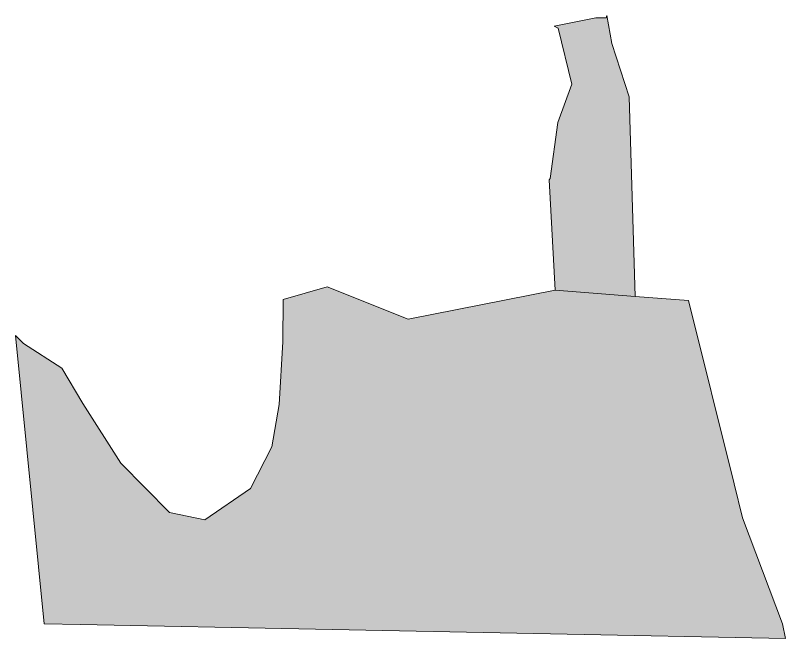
# Model space of a CAD drawing. Header units: metres. Extents: x 541853 to 549675, y 1832829 to 1845715.
# Drawn here: x 545265.2 to 545448.2, y 1833596 to 1833744.1 of the extents above; entities that cross this region are included whole.
import ezdxf

# ---------------------------------------------------------------- set-up
doc = ezdxf.new("R2010")
doc.units = ezdxf.units.M
doc.header["$MEASUREMENT"] = 0
doc.layers.add('1', color=7, linetype='Continuous', lineweight=0)

msp = doc.modelspace()

# ---------------------------------------------------------------- hatches: boundary and pattern name
at = {"layer": '1', "linetype": 'Continuous', "lineweight": 0}
for points in [[(545412.48, 1833677.325), (545393.46, 1833678.825), (545392.05, 1833705.015), (545392.29, 1833705.315), (545394.06, 1833718.62), (545397.45, 1833727.77), (545394.18, 1833741.105), (545393.19, 1833741.585), (545403.09, 1833743.565), (545405.55, 1833743.565), (545405.73, 1833744.105), (545406.9, 1833737.43), (545411.04, 1833724.785)], [(545448.21, 1833595.98), (545280.69, 1833599.355), (545272.08, 1833599.52), (545265.21, 1833668.04), (545267.13, 1833666.105), (545276.25, 1833660.225), (545281.2, 1833651.87), (545290.26, 1833637.665), (545301.84, 1833625.935), (545310.18, 1833624.21), (545321.04, 1833631.635), (545326.11, 1833641.595), (545327.85, 1833651.585), (545328.75, 1833666.555), (545328.84, 1833676.56), (545339.25, 1833679.62), (545358.57, 1833671.88), (545393.46, 1833678.825), (545412.48, 1833677.325), (545425.14, 1833676.335), (545435.97, 1833632.775), (545437.98, 1833624.69), (545447.49, 1833599.475)]]:
    msp.add_hatch(color=53, dxfattribs=at).paths.add_polyline_path(points)

# ---------------------------------------------------------------- linework, layer by layer
at = {"layer": '1', "color": 7, "linetype": 'Continuous', "lineweight": 0, "flags": 128}
for points in [[(545412.48, 1833677.325), (545393.46, 1833678.825), (545392.05, 1833705.015), (545392.29, 1833705.315), (545394.06, 1833718.62), (545397.45, 1833727.77), (545394.18, 1833741.105), (545393.19, 1833741.585), (545403.09, 1833743.565), (545405.55, 1833743.565), (545405.73, 1833744.105), (545406.9, 1833737.43), (545411.04, 1833724.785), (545412.48, 1833677.325)], [(545393.46, 1833678.825), (545412.48, 1833677.325), (545425.14, 1833676.335), (545435.97, 1833632.775), (545437.98, 1833624.69), (545447.49, 1833599.475), (545448.21, 1833595.98), (545280.69, 1833599.355), (545272.08, 1833599.52), (545265.21, 1833668.04), (545267.13, 1833666.105), (545276.25, 1833660.225), (545281.2, 1833651.87), (545290.26, 1833637.665), (545301.84, 1833625.935), (545310.18, 1833624.21), (545321.04, 1833631.635), (545326.11, 1833641.595), (545327.85, 1833651.585), (545328.75, 1833666.555), (545328.84, 1833676.56), (545339.25, 1833679.62), (545358.57, 1833671.88), (545393.46, 1833678.825)]]:
    msp.add_lwpolyline(points, close=True, dxfattribs=at)

doc.saveas('drawing.dxf')
